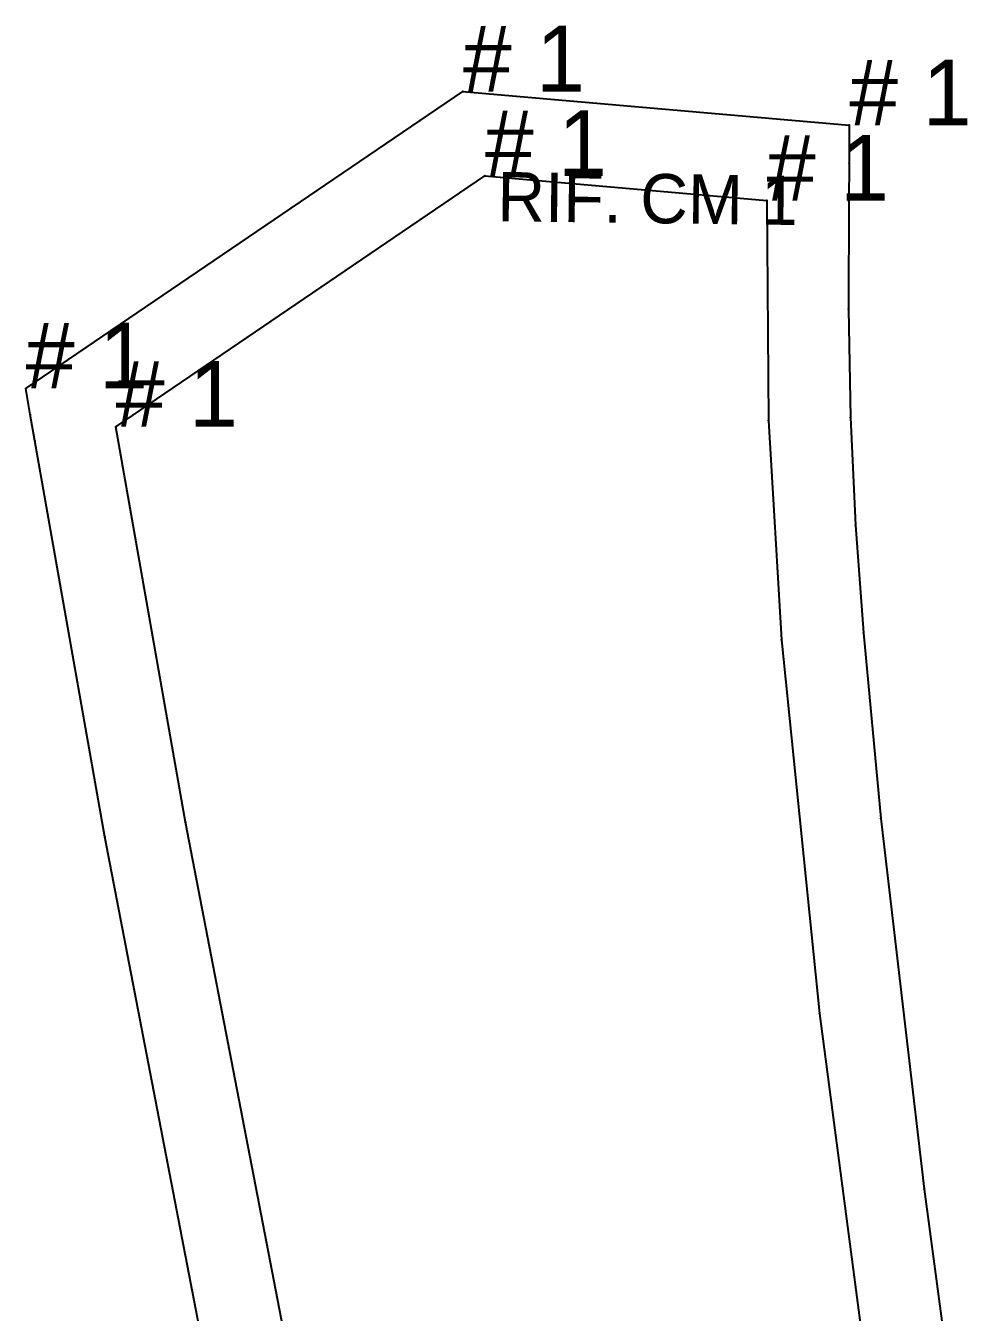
# Model space of a CAD drawing. Extents: x -10 to 11547, y -349 to 304.
# Drawn here: x 4741 to 4855.6, y 148 to 304.5 of the extents above; entities that cross this region are included whole.
import ezdxf

# ---------------------------------------------------------------- set-up
doc = ezdxf.new("R2010")
doc.units = 0

# ---------------------------------------------------------------- blocks, each defined once
blk = doc.blocks.new('SPCOLLO1P-S_38')
at = {"layer": '1'}
blk.add_lwpolyline([(-83.7128, 138.2742), (-96.7394, 205.8149), (-105.2553, 254.0047), (-105.8012, 257.1787), (-106.3472, 260.3527), (-53.1746, 296.4721), (-6.1507, 292.3593), (-6.1754, 287.7528), (-6.2001, 283.1463), (-6.2716, 269.9874), (-6.0003, 256.8135), (-5.3886, 243.7203), (-4.4339, 230.6297), (-2.3194, 208.0504), (2.9433, 162.9659), (8.1808, 123.897)], dxfattribs=at)
at = {"layer": '14'}
blk.add_lwpolyline([(-73.9, 140.2), (-86.9, 207.6), (-95.4, 255.7), (-50.5, 286.2), (-16.2, 283.2), (-15.9955, 256.4766), (-14.4, 229.8), (-9.7909, 184.3195), (-3.8, 139)], dxfattribs=at)
at = {"layer": '2'}
for p in [(-53.1746, 296.4721), (-6.1507, 292.3593), (-6.1754, 287.7528), (-50.5, 286.2), (-16.2, 283.2), (-6.2001, 283.1463), (-106.3472, 260.3527), (-105.8012, 257.1787), (-6.0003, 256.8135), (-95.4, 255.7), (-105.2553, 254.0047), (-4.4339, 230.6297), (-14.4, 229.8), (-86.9, 207.6), (-2.3194, 208.0504), (-96.7394, 205.8149), (2.9433, 162.9659)]:
    blk.add_point(p, dxfattribs=at)
at = {"layer": '3'}
for p in [(-6.2716, 269.9874), (-15.9955, 256.4766), (-5.3886, 243.7203), (-9.7909, 184.3195)]:
    blk.add_point(p, dxfattribs=at)
at = {"layer": '19'}
blk.add_text('RIF. CM 1', height=6, rotation=-0.7362, dxfattribs=at).set_placement((-49, 280.7))
blk = doc.blocks.new('SPCOLLO1P-S_40')
at = {"layer": '1'}
blk.add_lwpolyline([(-83.7128, 138.2742), (-96.7394, 205.8149), (-105.2553, 254.0047), (-105.8012, 257.1787), (-106.3472, 260.3527), (-53.1746, 296.4721), (-6.1507, 292.3593), (-6.1754, 287.7528), (-6.2001, 283.1463), (-6.2716, 269.9874), (-6.0003, 256.8135), (-5.3886, 243.7203), (-4.4339, 230.6297), (-2.3194, 208.0504), (2.9433, 162.9659), (8.1808, 123.897)], dxfattribs=at)
at = {"layer": '14'}
blk.add_lwpolyline([(-73.9, 140.2), (-86.9, 207.6), (-95.4, 255.7), (-50.5, 286.2), (-16.2, 283.2), (-15.9955, 256.4766), (-14.4, 229.8), (-9.7909, 184.3195), (-3.8, 139)], dxfattribs=at)
at = {"layer": '2'}
for p in [(-53.1746, 296.4721), (-6.1507, 292.3593), (-6.1754, 287.7528), (-50.5, 286.2), (-16.2, 283.2), (-6.2001, 283.1463), (-106.3472, 260.3527), (-105.8012, 257.1787), (-6.0003, 256.8135), (-95.4, 255.7), (-105.2553, 254.0047), (-4.4339, 230.6297), (-14.4, 229.8), (-86.9, 207.6), (-2.3194, 208.0504), (-96.7394, 205.8149), (2.9433, 162.9659)]:
    blk.add_point(p, dxfattribs=at)
at = {"layer": '3'}
for p in [(-6.2716, 269.9874), (-15.9955, 256.4766), (-5.3886, 243.7203), (-9.7909, 184.3195)]:
    blk.add_point(p, dxfattribs=at)
at = {"layer": '19'}
blk.add_text('RIF. CM 1', height=6, rotation=-0.7362, dxfattribs=at).set_placement((-49, 280.7))
blk = doc.blocks.new('SPCOLLO1P-S_42')
at = {"layer": '1'}
blk.add_lwpolyline([(-83.713, 138.274), (-96.739, 205.815), (-105.255, 254.005), (-105.801, 257.179), (-106.347, 260.353), (-53.175, 296.472), (-6.151, 292.359), (-6.175, 287.753), (-6.2, 283.146), (-6.272, 269.987), (-6, 256.813), (-5.389, 243.72), (-4.434, 230.63), (-2.319, 208.05), (2.943, 162.966), (8.181, 123.897)], dxfattribs=at)
at = {"layer": '14'}
blk.add_lwpolyline([(-73.9, 140.2), (-86.9, 207.6), (-95.4, 255.7), (-50.5, 286.2), (-16.2, 283.2), (-15.995, 256.477), (-14.4, 229.8), (-9.791, 184.32), (-3.8, 139)], dxfattribs=at)
at = {"layer": '2'}
for p in [(-53.175, 296.472), (-6.151, 292.359), (-6.175, 287.753), (-50.5, 286.2), (-16.2, 283.2), (-6.2, 283.146), (-106.347, 260.353), (-105.801, 257.179), (-6, 256.813), (-95.4, 255.7), (-105.255, 254.005), (-4.434, 230.63), (-14.4, 229.8), (-86.9, 207.6), (-2.319, 208.05), (-96.739, 205.815), (2.943, 162.966)]:
    blk.add_point(p, dxfattribs=at)
at = {"layer": '3'}
for p in [(-6.272, 269.987), (-15.995, 256.477), (-5.389, 243.72), (-9.791, 184.32)]:
    blk.add_point(p, dxfattribs=at)
at = {"layer": '1'}
for p in [(-53.175, 296.472), (-6.151, 292.359), (-106.347, 260.353)]:
    blk.add_text('# 1', height=8, dxfattribs=at).set_placement(p)
at = {"layer": '14'}
for p in [(-50.5, 286.2), (-16.2, 283.2), (-95.4, 255.7)]:
    blk.add_text('# 1', height=8, dxfattribs=at).set_placement(p)
at = {"layer": '19'}
blk.add_text('RIF. CM 1', height=6, rotation=-0.7362, dxfattribs=at).set_placement((-49, 280.7))
at = {"layer": '2'}
for p in [(-53.175, 296.472), (-6.151, 292.359), (-50.5, 286.2), (-16.2, 283.2), (-106.347, 260.353), (-95.4, 255.7)]:
    blk.add_text('# 1', height=8, dxfattribs=at).set_placement(p)
blk = doc.blocks.new('SPCOLLO1P-S_44')
at = {"layer": '1'}
blk.add_lwpolyline([(-83.7128, 138.2742), (-96.7394, 205.8149), (-105.2553, 254.0047), (-105.8012, 257.1787), (-106.3472, 260.3527), (-53.1746, 296.4721), (-6.1507, 292.3593), (-6.1754, 287.7528), (-6.2001, 283.1463), (-6.2716, 269.9874), (-6.0003, 256.8135), (-5.3886, 243.7203), (-4.4339, 230.6297), (-2.3194, 208.0504), (2.9433, 162.9659), (8.1808, 123.897)], dxfattribs=at)
at = {"layer": '14'}
blk.add_lwpolyline([(-73.9, 140.2), (-86.9, 207.6), (-95.4, 255.7), (-50.5, 286.2), (-16.2, 283.2), (-15.9955, 256.4766), (-14.4, 229.8), (-9.7909, 184.3195), (-3.8, 139)], dxfattribs=at)
at = {"layer": '2'}
for p in [(-53.1746, 296.4721), (-6.1507, 292.3593), (-6.1754, 287.7528), (-50.5, 286.2), (-16.2, 283.2), (-6.2001, 283.1463), (-106.3472, 260.3527), (-105.8012, 257.1787), (-6.0003, 256.8135), (-95.4, 255.7), (-105.2553, 254.0047), (-4.4339, 230.6297), (-14.4, 229.8), (-86.9, 207.6), (-2.3194, 208.0504), (-96.7394, 205.8149), (2.9433, 162.9659)]:
    blk.add_point(p, dxfattribs=at)
at = {"layer": '3'}
for p in [(-6.2716, 269.9874), (-15.9955, 256.4766), (-5.3886, 243.7203), (-9.7909, 184.3195)]:
    blk.add_point(p, dxfattribs=at)
at = {"layer": '19'}
blk.add_text('RIF. CM 1', height=6, rotation=-0.7362, dxfattribs=at).set_placement((-49, 280.7))
blk = doc.blocks.new('SPCOLLO1P-S_46')
at = {"layer": '1'}
blk.add_lwpolyline([(-83.7128, 138.2742), (-96.7394, 205.8149), (-105.2553, 254.0047), (-105.8012, 257.1787), (-106.3472, 260.3527), (-53.1746, 296.4721), (-6.1507, 292.3593), (-6.1754, 287.7528), (-6.2001, 283.1463), (-6.2716, 269.9874), (-6.0003, 256.8135), (-5.3886, 243.7203), (-4.4339, 230.6297), (-2.3194, 208.0504), (2.9433, 162.9659), (8.1808, 123.897)], dxfattribs=at)
at = {"layer": '14'}
blk.add_lwpolyline([(-73.9, 140.2), (-86.9, 207.6), (-95.4, 255.7), (-50.5, 286.2), (-16.2, 283.2), (-15.9955, 256.4766), (-14.4, 229.8), (-9.7909, 184.3195), (-3.8, 139)], dxfattribs=at)
at = {"layer": '2'}
for p in [(-53.1746, 296.4721), (-6.1507, 292.3593), (-6.1754, 287.7528), (-50.5, 286.2), (-16.2, 283.2), (-6.2001, 283.1463), (-106.3472, 260.3527), (-105.8012, 257.1787), (-6.0003, 256.8135), (-95.4, 255.7), (-105.2553, 254.0047), (-4.4339, 230.6297), (-14.4, 229.8), (-86.9, 207.6), (-2.3194, 208.0504), (-96.7394, 205.8149), (2.9433, 162.9659)]:
    blk.add_point(p, dxfattribs=at)
at = {"layer": '3'}
for p in [(-6.2716, 269.9874), (-15.9955, 256.4766), (-5.3886, 243.7203), (-9.7909, 184.3195)]:
    blk.add_point(p, dxfattribs=at)
at = {"layer": '19'}
blk.add_text('RIF. CM 1', height=6, rotation=-0.7362, dxfattribs=at).set_placement((-49, 280.7))
blk = doc.blocks.new('SPCOLLO1P-S_48')
at = {"layer": '1'}
blk.add_lwpolyline([(-83.7128, 138.2742), (-96.7394, 205.8149), (-105.2553, 254.0047), (-105.8012, 257.1787), (-106.3472, 260.3527), (-53.1746, 296.4721), (-6.1507, 292.3593), (-6.1754, 287.7528), (-6.2001, 283.1463), (-6.2716, 269.9874), (-6.0003, 256.8135), (-5.3886, 243.7203), (-4.4339, 230.6297), (-2.3194, 208.0504), (2.9433, 162.9659), (8.1808, 123.897)], dxfattribs=at)
at = {"layer": '14'}
blk.add_lwpolyline([(-73.9, 140.2), (-86.9, 207.6), (-95.4, 255.7), (-50.5, 286.2), (-16.2, 283.2), (-15.9955, 256.4766), (-14.4, 229.8), (-9.7909, 184.3195), (-3.8, 139)], dxfattribs=at)
at = {"layer": '2'}
for p in [(-53.1746, 296.4721), (-6.1507, 292.3593), (-6.1754, 287.7528), (-50.5, 286.2), (-16.2, 283.2), (-6.2001, 283.1463), (-106.3472, 260.3527), (-105.8012, 257.1787), (-6.0003, 256.8135), (-95.4, 255.7), (-105.2553, 254.0047), (-4.4339, 230.6297), (-14.4, 229.8), (-86.9, 207.6), (-2.3194, 208.0504), (-96.7394, 205.8149), (2.9433, 162.9659)]:
    blk.add_point(p, dxfattribs=at)
at = {"layer": '3'}
for p in [(-6.2716, 269.9874), (-15.9955, 256.4766), (-5.3886, 243.7203), (-9.7909, 184.3195)]:
    blk.add_point(p, dxfattribs=at)
at = {"layer": '19'}
blk.add_text('RIF. CM 1', height=6, rotation=-0.7362, dxfattribs=at).set_placement((-49, 280.7))
blk = doc.blocks.new('SPCOLLO1P-S_50')
at = {"layer": '1'}
blk.add_lwpolyline([(-83.7128, 138.2742), (-96.7394, 205.8149), (-105.2553, 254.0047), (-105.8012, 257.1787), (-106.3472, 260.3527), (-53.1746, 296.4721), (-6.1507, 292.3593), (-6.1754, 287.7528), (-6.2001, 283.1463), (-6.2716, 269.9874), (-6.0003, 256.8135), (-5.3886, 243.7203), (-4.4339, 230.6297), (-2.3194, 208.0504), (2.9433, 162.9659), (8.1808, 123.897)], dxfattribs=at)
at = {"layer": '14'}
blk.add_lwpolyline([(-73.9, 140.2), (-86.9, 207.6), (-95.4, 255.7), (-50.5, 286.2), (-16.2, 283.2), (-15.9955, 256.4766), (-14.4, 229.8), (-9.7909, 184.3195), (-3.8, 139)], dxfattribs=at)
at = {"layer": '2'}
for p in [(-53.1746, 296.4721), (-6.1507, 292.3593), (-6.1754, 287.7528), (-50.5, 286.2), (-16.2, 283.2), (-6.2001, 283.1463), (-106.3472, 260.3527), (-105.8012, 257.1787), (-6.0003, 256.8135), (-95.4, 255.7), (-105.2553, 254.0047), (-4.4339, 230.6297), (-14.4, 229.8), (-86.9, 207.6), (-2.3194, 208.0504), (-96.7394, 205.8149), (2.9433, 162.9659)]:
    blk.add_point(p, dxfattribs=at)
at = {"layer": '3'}
for p in [(-6.2716, 269.9874), (-15.9955, 256.4766), (-5.3886, 243.7203), (-9.7909, 184.3195)]:
    blk.add_point(p, dxfattribs=at)
at = {"layer": '19'}
blk.add_text('RIF. CM 1', height=6, rotation=-0.7362, dxfattribs=at).set_placement((-49, 280.7))
blk = doc.blocks.new('SPCOLLO1P-S_52')
at = {"layer": '1'}
blk.add_lwpolyline([(-83.7128, 138.2742), (-96.7394, 205.8149), (-105.2553, 254.0047), (-105.8012, 257.1787), (-106.3472, 260.3527), (-53.1746, 296.4721), (-6.1507, 292.3593), (-6.1754, 287.7528), (-6.2001, 283.1463), (-6.2716, 269.9874), (-6.0003, 256.8135), (-5.3886, 243.7203), (-4.4339, 230.6297), (-2.3194, 208.0504), (2.9433, 162.9659), (8.1808, 123.897)], dxfattribs=at)
at = {"layer": '14'}
blk.add_lwpolyline([(-73.9, 140.2), (-86.9, 207.6), (-95.4, 255.7), (-50.5, 286.2), (-16.2, 283.2), (-15.9955, 256.4766), (-14.4, 229.8), (-9.7909, 184.3195), (-3.8, 139)], dxfattribs=at)
at = {"layer": '2'}
for p in [(-53.1746, 296.4721), (-6.1507, 292.3593), (-6.1754, 287.7528), (-50.5, 286.2), (-16.2, 283.2), (-6.2001, 283.1463), (-106.3472, 260.3527), (-105.8012, 257.1787), (-6.0003, 256.8135), (-95.4, 255.7), (-105.2553, 254.0047), (-4.4339, 230.6297), (-14.4, 229.8), (-86.9, 207.6), (-2.3194, 208.0504), (-96.7394, 205.8149), (2.9433, 162.9659)]:
    blk.add_point(p, dxfattribs=at)
at = {"layer": '3'}
for p in [(-6.2716, 269.9874), (-15.9955, 256.4766), (-5.3886, 243.7203), (-9.7909, 184.3195)]:
    blk.add_point(p, dxfattribs=at)
at = {"layer": '19'}
blk.add_text('RIF. CM 1', height=6, rotation=-0.7362, dxfattribs=at).set_placement((-49, 280.7))
blk = doc.blocks.new('SPCOLLO1P-S_54')
at = {"layer": '1'}
blk.add_lwpolyline([(-83.7128, 138.2742), (-96.7394, 205.8149), (-105.2553, 254.0047), (-105.8012, 257.1787), (-106.3472, 260.3527), (-53.1746, 296.4721), (-6.1507, 292.3593), (-6.1754, 287.7528), (-6.2001, 283.1463), (-6.2716, 269.9874), (-6.0003, 256.8135), (-5.3886, 243.7203), (-4.4339, 230.6297), (-2.3194, 208.0504), (2.9433, 162.9659), (8.1808, 123.897)], dxfattribs=at)
at = {"layer": '14'}
blk.add_lwpolyline([(-73.9, 140.2), (-86.9, 207.6), (-95.4, 255.7), (-50.5, 286.2), (-16.2, 283.2), (-15.9955, 256.4766), (-14.4, 229.8), (-9.7909, 184.3195), (-3.8, 139)], dxfattribs=at)
at = {"layer": '2'}
for p in [(-53.1746, 296.4721), (-6.1507, 292.3593), (-6.1754, 287.7528), (-50.5, 286.2), (-16.2, 283.2), (-6.2001, 283.1463), (-106.3472, 260.3527), (-105.8012, 257.1787), (-6.0003, 256.8135), (-95.4, 255.7), (-105.2553, 254.0047), (-4.4339, 230.6297), (-14.4, 229.8), (-86.9, 207.6), (-2.3194, 208.0504), (-96.7394, 205.8149), (2.9433, 162.9659)]:
    blk.add_point(p, dxfattribs=at)
at = {"layer": '3'}
for p in [(-6.2716, 269.9874), (-15.9955, 256.4766), (-5.3886, 243.7203), (-9.7909, 184.3195)]:
    blk.add_point(p, dxfattribs=at)
at = {"layer": '19'}
blk.add_text('RIF. CM 1', height=6, rotation=-0.7362, dxfattribs=at).set_placement((-49, 280.7))
blk = doc.blocks.new('SPCOLLO1P-S_56')
at = {"layer": '1'}
blk.add_lwpolyline([(-83.7128, 138.2742), (-96.7394, 205.8149), (-105.2553, 254.0047), (-105.8012, 257.1787), (-106.3472, 260.3527), (-53.1746, 296.4721), (-6.1507, 292.3593), (-6.1754, 287.7528), (-6.2001, 283.1463), (-6.2716, 269.9874), (-6.0003, 256.8135), (-5.3886, 243.7203), (-4.4339, 230.6297), (-2.3194, 208.0504), (2.9433, 162.9659), (8.1808, 123.897)], dxfattribs=at)
at = {"layer": '14'}
blk.add_lwpolyline([(-73.9, 140.2), (-86.9, 207.6), (-95.4, 255.7), (-50.5, 286.2), (-16.2, 283.2), (-15.9955, 256.4766), (-14.4, 229.8), (-9.7909, 184.3195), (-3.8, 139)], dxfattribs=at)
at = {"layer": '2'}
for p in [(-53.1746, 296.4721), (-6.1507, 292.3593), (-6.1754, 287.7528), (-50.5, 286.2), (-16.2, 283.2), (-6.2001, 283.1463), (-106.3472, 260.3527), (-105.8012, 257.1787), (-6.0003, 256.8135), (-95.4, 255.7), (-105.2553, 254.0047), (-4.4339, 230.6297), (-14.4, 229.8), (-86.9, 207.6), (-2.3194, 208.0504), (-96.7394, 205.8149), (2.9433, 162.9659)]:
    blk.add_point(p, dxfattribs=at)
at = {"layer": '3'}
for p in [(-6.2716, 269.9874), (-15.9955, 256.4766), (-5.3886, 243.7203), (-9.7909, 184.3195)]:
    blk.add_point(p, dxfattribs=at)
at = {"layer": '19'}
blk.add_text('RIF. CM 1', height=6, rotation=-0.7362, dxfattribs=at).set_placement((-49, 280.7))

msp = doc.modelspace()

# ---------------------------------------------------------------- block references
at = {"layer": '1'}
for name in ['SPCOLLO1P-S_42', 'SPCOLLO1P-S_38', 'SPCOLLO1P-S_40', 'SPCOLLO1P-S_44', 'SPCOLLO1P-S_46', 'SPCOLLO1P-S_48', 'SPCOLLO1P-S_50', 'SPCOLLO1P-S_52', 'SPCOLLO1P-S_54', 'SPCOLLO1P-S_56']:
    msp.add_blockref(name, (4847.356, 0.0039), dxfattribs=at)

doc.saveas('drawing.dxf')
